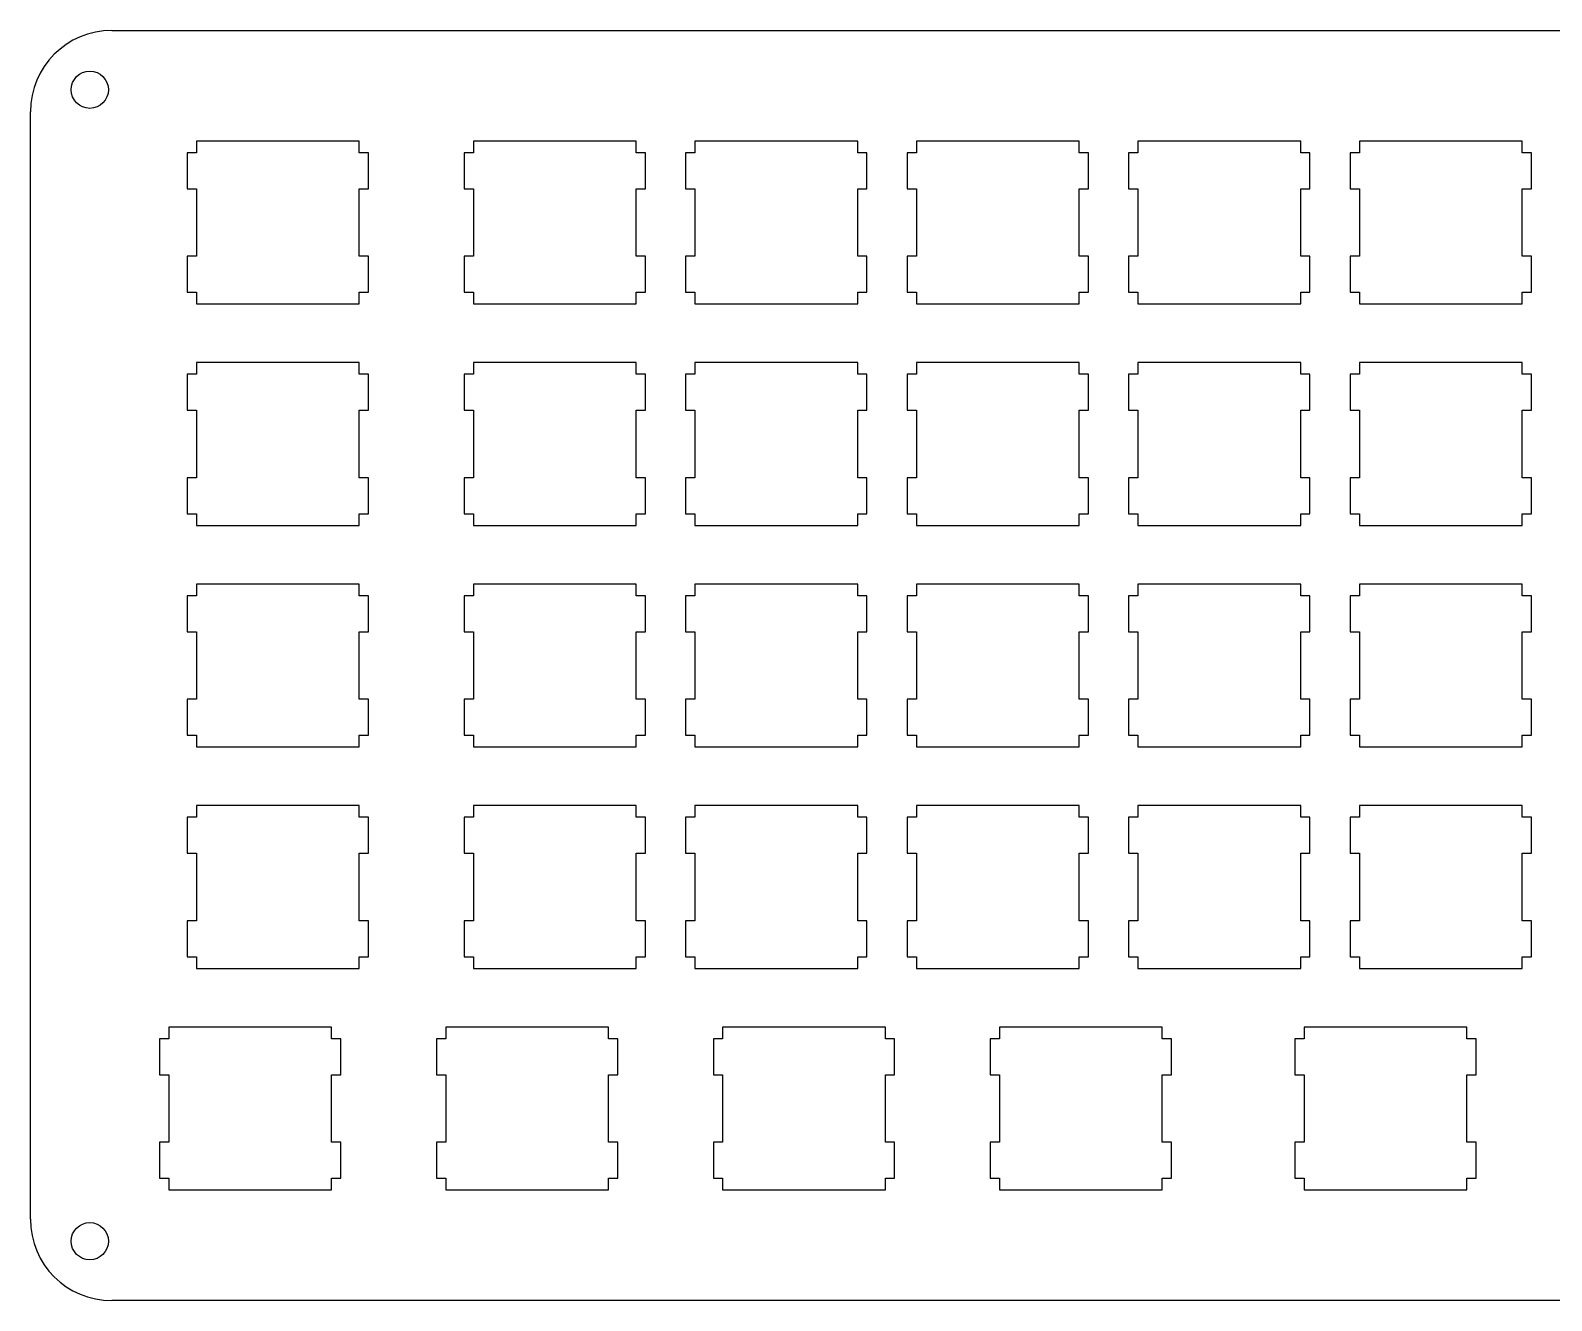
# Model space of a CAD drawing. Header units: millimetres. Extents: x -295 to 5, y 107 to 893.
# Drawn here: x -294.7 to -163.8, y 107.3 to 216.6 of the extents above; entities that cross this region are included whole.
import ezdxf

# ---------------------------------------------------------------- set-up
doc = ezdxf.new("R2010")
doc.units = ezdxf.units.MM
doc.header["$MEASUREMENT"] = 0

msp = doc.modelspace()

# ---------------------------------------------------------------- linework, layer by layer
at = {"linetype": 'Continuous'}
for p, q in [((-287.66, 216.55), (-1.91, 216.55)), ((-294.66, 114.3), (-294.66, 209.55)), ((-1.91, 107.3), (-287.66, 107.3))]:
    msp.add_line(p, q, dxfattribs=at)
at = {"color": 0}
for p, q in [((-266.37, 207.03), (-280.37, 207.03)), ((-280.37, 207.03), (-280.37, 206.03)), ((-266.37, 206.03), (-266.37, 207.03)), ((-242.56, 207.03), (-256.56, 207.03)), ((-256.56, 207.03), (-256.56, 206.03)), ((-242.56, 206.03), (-242.56, 207.03)), ((-223.51, 207.03), (-237.51, 207.03)), ((-237.51, 207.03), (-237.51, 206.03)), ((-223.51, 206.03), (-223.51, 207.03)), ((-204.46, 207.03), (-218.46, 207.03)), ((-218.46, 207.03), (-218.46, 206.03)), ((-204.46, 206.03), (-204.46, 207.03)), ((-185.41, 207.03), (-199.41, 207.03)), ((-199.41, 207.03), (-199.41, 206.03)), ((-185.41, 206.03), (-185.41, 207.03)), ((-166.36, 207.03), (-180.36, 207.03)), ((-180.36, 207.03), (-180.36, 206.03)), ((-166.36, 206.03), (-166.36, 207.03)), ((-280.37, 206.03), (-281.17, 206.03)), ((-281.17, 206.03), (-281.17, 202.93)), ((-265.57, 206.03), (-266.37, 206.03)), ((-265.57, 202.93), (-265.57, 206.03)), ((-256.56, 206.03), (-257.36, 206.03)), ((-257.36, 206.03), (-257.36, 202.93)), ((-241.76, 206.03), (-242.56, 206.03)), ((-241.76, 202.93), (-241.76, 206.03)), ((-237.51, 206.03), (-238.31, 206.03)), ((-238.31, 206.03), (-238.31, 202.93)), ((-222.71, 206.03), (-223.51, 206.03)), ((-222.71, 202.93), (-222.71, 206.03)), ((-218.46, 206.03), (-219.26, 206.03)), ((-219.26, 206.03), (-219.26, 202.93)), ((-203.66, 206.03), (-204.46, 206.03)), ((-203.66, 202.93), (-203.66, 206.03)), ((-199.41, 206.03), (-200.21, 206.03)), ((-200.21, 206.03), (-200.21, 202.93)), ((-184.61, 206.03), (-185.41, 206.03)), ((-184.61, 202.93), (-184.61, 206.03)), ((-180.36, 206.03), (-181.16, 206.03)), ((-181.16, 206.03), (-181.16, 202.93)), ((-165.56, 206.03), (-166.36, 206.03)), ((-165.56, 202.93), (-165.56, 206.03)), ((-281.17, 202.93), (-280.37, 202.93)), ((-280.37, 202.93), (-280.37, 197.13)), ((-266.37, 197.13), (-266.37, 202.93)), ((-266.37, 202.93), (-265.57, 202.93)), ((-257.36, 202.93), (-256.56, 202.93)), ((-256.56, 202.93), (-256.56, 197.13)), ((-242.56, 197.13), (-242.56, 202.93)), ((-242.56, 202.93), (-241.76, 202.93)), ((-238.31, 202.93), (-237.51, 202.93)), ((-237.51, 202.93), (-237.51, 197.13)), ((-223.51, 197.13), (-223.51, 202.93)), ((-223.51, 202.93), (-222.71, 202.93)), ((-219.26, 202.93), (-218.46, 202.93)), ((-218.46, 202.93), (-218.46, 197.13)), ((-204.46, 197.13), (-204.46, 202.93)), ((-204.46, 202.93), (-203.66, 202.93)), ((-200.21, 202.93), (-199.41, 202.93)), ((-199.41, 202.93), (-199.41, 197.13)), ((-185.41, 197.13), (-185.41, 202.93)), ((-185.41, 202.93), (-184.61, 202.93)), ((-181.16, 202.93), (-180.36, 202.93)), ((-180.36, 202.93), (-180.36, 197.13)), ((-166.36, 197.13), (-166.36, 202.93)), ((-166.36, 202.93), (-165.56, 202.93)), ((-280.37, 197.13), (-281.17, 197.13)), ((-281.17, 197.13), (-281.17, 194.03)), ((-265.57, 197.13), (-266.37, 197.13)), ((-265.57, 194.03), (-265.57, 197.13)), ((-256.56, 197.13), (-257.36, 197.13)), ((-257.36, 197.13), (-257.36, 194.03)), ((-241.76, 197.13), (-242.56, 197.13)), ((-241.76, 194.03), (-241.76, 197.13)), ((-237.51, 197.13), (-238.31, 197.13)), ((-238.31, 197.13), (-238.31, 194.03)), ((-222.71, 197.13), (-223.51, 197.13)), ((-222.71, 194.03), (-222.71, 197.13)), ((-218.46, 197.13), (-219.26, 197.13)), ((-219.26, 197.13), (-219.26, 194.03)), ((-203.66, 197.13), (-204.46, 197.13)), ((-203.66, 194.03), (-203.66, 197.13)), ((-199.41, 197.13), (-200.21, 197.13)), ((-200.21, 197.13), (-200.21, 194.03)), ((-184.61, 197.13), (-185.41, 197.13)), ((-184.61, 194.03), (-184.61, 197.13)), ((-180.36, 197.13), (-181.16, 197.13)), ((-181.16, 197.13), (-181.16, 194.03)), ((-165.56, 197.13), (-166.36, 197.13)), ((-165.56, 194.03), (-165.56, 197.13)), ((-281.17, 194.03), (-280.37, 194.03)), ((-280.37, 194.03), (-280.37, 193.03)), ((-266.37, 193.03), (-266.37, 194.03)), ((-266.37, 194.03), (-265.57, 194.03)), ((-257.36, 194.03), (-256.56, 194.03)), ((-256.56, 194.03), (-256.56, 193.03)), ((-242.56, 193.03), (-242.56, 194.03)), ((-242.56, 194.03), (-241.76, 194.03)), ((-238.31, 194.03), (-237.51, 194.03)), ((-237.51, 194.03), (-237.51, 193.03)), ((-223.51, 193.03), (-223.51, 194.03)), ((-223.51, 194.03), (-222.71, 194.03)), ((-219.26, 194.03), (-218.46, 194.03)), ((-218.46, 194.03), (-218.46, 193.03)), ((-204.46, 193.03), (-204.46, 194.03)), ((-204.46, 194.03), (-203.66, 194.03)), ((-200.21, 194.03), (-199.41, 194.03)), ((-199.41, 194.03), (-199.41, 193.03)), ((-185.41, 193.03), (-185.41, 194.03)), ((-185.41, 194.03), (-184.61, 194.03)), ((-181.16, 194.03), (-180.36, 194.03)), ((-180.36, 194.03), (-180.36, 193.03)), ((-166.36, 193.03), (-166.36, 194.03)), ((-166.36, 194.03), (-165.56, 194.03)), ((-280.37, 193.03), (-266.37, 193.03)), ((-256.56, 193.03), (-242.56, 193.03)), ((-237.51, 193.03), (-223.51, 193.03)), ((-218.46, 193.03), (-204.46, 193.03)), ((-199.41, 193.03), (-185.41, 193.03)), ((-180.36, 193.03), (-166.36, 193.03)), ((-266.37, 187.98), (-280.37, 187.98)), ((-280.37, 187.98), (-280.37, 186.98)), ((-266.37, 186.98), (-266.37, 187.98)), ((-242.56, 187.98), (-256.56, 187.98)), ((-256.56, 187.98), (-256.56, 186.98)), ((-242.56, 186.98), (-242.56, 187.98)), ((-223.51, 187.98), (-237.51, 187.98)), ((-237.51, 187.98), (-237.51, 186.98)), ((-223.51, 186.98), (-223.51, 187.98)), ((-204.46, 187.98), (-218.46, 187.98)), ((-218.46, 187.98), (-218.46, 186.98)), ((-204.46, 186.98), (-204.46, 187.98)), ((-185.41, 187.98), (-199.41, 187.98)), ((-199.41, 187.98), (-199.41, 186.98)), ((-185.41, 186.98), (-185.41, 187.98)), ((-166.36, 187.98), (-180.36, 187.98)), ((-180.36, 187.98), (-180.36, 186.98)), ((-166.36, 186.98), (-166.36, 187.98)), ((-280.37, 186.98), (-281.17, 186.98)), ((-281.17, 186.98), (-281.17, 183.88)), ((-265.57, 186.98), (-266.37, 186.98)), ((-265.57, 183.88), (-265.57, 186.98)), ((-256.56, 186.98), (-257.36, 186.98)), ((-257.36, 186.98), (-257.36, 183.88)), ((-241.76, 186.98), (-242.56, 186.98)), ((-241.76, 183.88), (-241.76, 186.98)), ((-237.51, 186.98), (-238.31, 186.98)), ((-238.31, 186.98), (-238.31, 183.88)), ((-222.71, 186.98), (-223.51, 186.98)), ((-222.71, 183.88), (-222.71, 186.98)), ((-218.46, 186.98), (-219.26, 186.98)), ((-219.26, 186.98), (-219.26, 183.88)), ((-203.66, 186.98), (-204.46, 186.98)), ((-203.66, 183.88), (-203.66, 186.98)), ((-199.41, 186.98), (-200.21, 186.98)), ((-200.21, 186.98), (-200.21, 183.88)), ((-184.61, 186.98), (-185.41, 186.98)), ((-184.61, 183.88), (-184.61, 186.98)), ((-180.36, 186.98), (-181.16, 186.98)), ((-181.16, 186.98), (-181.16, 183.88)), ((-165.56, 186.98), (-166.36, 186.98)), ((-165.56, 183.88), (-165.56, 186.98)), ((-281.17, 183.88), (-280.37, 183.88)), ((-280.37, 183.88), (-280.37, 178.08)), ((-266.37, 178.08), (-266.37, 183.88)), ((-266.37, 183.88), (-265.57, 183.88)), ((-257.36, 183.88), (-256.56, 183.88)), ((-256.56, 183.88), (-256.56, 178.08)), ((-242.56, 178.08), (-242.56, 183.88)), ((-242.56, 183.88), (-241.76, 183.88)), ((-238.31, 183.88), (-237.51, 183.88)), ((-237.51, 183.88), (-237.51, 178.08)), ((-223.51, 178.08), (-223.51, 183.88)), ((-223.51, 183.88), (-222.71, 183.88)), ((-219.26, 183.88), (-218.46, 183.88)), ((-218.46, 183.88), (-218.46, 178.08)), ((-204.46, 178.08), (-204.46, 183.88)), ((-204.46, 183.88), (-203.66, 183.88)), ((-200.21, 183.88), (-199.41, 183.88)), ((-199.41, 183.88), (-199.41, 178.08)), ((-185.41, 178.08), (-185.41, 183.88)), ((-185.41, 183.88), (-184.61, 183.88)), ((-181.16, 183.88), (-180.36, 183.88)), ((-180.36, 183.88), (-180.36, 178.08)), ((-166.36, 178.08), (-166.36, 183.88)), ((-166.36, 183.88), (-165.56, 183.88)), ((-280.37, 178.08), (-281.17, 178.08)), ((-281.17, 178.08), (-281.17, 174.98)), ((-265.57, 178.08), (-266.37, 178.08)), ((-265.57, 174.98), (-265.57, 178.08)), ((-256.56, 178.08), (-257.36, 178.08)), ((-257.36, 178.08), (-257.36, 174.98)), ((-241.76, 178.08), (-242.56, 178.08)), ((-241.76, 174.98), (-241.76, 178.08)), ((-237.51, 178.08), (-238.31, 178.08)), ((-238.31, 178.08), (-238.31, 174.98)), ((-222.71, 178.08), (-223.51, 178.08)), ((-222.71, 174.98), (-222.71, 178.08)), ((-218.46, 178.08), (-219.26, 178.08)), ((-219.26, 178.08), (-219.26, 174.98)), ((-203.66, 178.08), (-204.46, 178.08)), ((-203.66, 174.98), (-203.66, 178.08)), ((-199.41, 178.08), (-200.21, 178.08)), ((-200.21, 178.08), (-200.21, 174.98)), ((-184.61, 178.08), (-185.41, 178.08)), ((-184.61, 174.98), (-184.61, 178.08)), ((-180.36, 178.08), (-181.16, 178.08)), ((-181.16, 178.08), (-181.16, 174.98)), ((-165.56, 178.08), (-166.36, 178.08)), ((-165.56, 174.98), (-165.56, 178.08)), ((-281.17, 174.98), (-280.37, 174.98)), ((-280.37, 174.98), (-280.37, 173.98)), ((-266.37, 173.98), (-266.37, 174.98)), ((-266.37, 174.98), (-265.57, 174.98)), ((-257.36, 174.98), (-256.56, 174.98)), ((-256.56, 174.98), (-256.56, 173.98)), ((-242.56, 173.98), (-242.56, 174.98)), ((-242.56, 174.98), (-241.76, 174.98)), ((-238.31, 174.98), (-237.51, 174.98)), ((-237.51, 174.98), (-237.51, 173.98)), ((-223.51, 173.98), (-223.51, 174.98)), ((-223.51, 174.98), (-222.71, 174.98)), ((-219.26, 174.98), (-218.46, 174.98)), ((-218.46, 174.98), (-218.46, 173.98)), ((-204.46, 173.98), (-204.46, 174.98)), ((-204.46, 174.98), (-203.66, 174.98)), ((-200.21, 174.98), (-199.41, 174.98)), ((-199.41, 174.98), (-199.41, 173.98)), ((-185.41, 173.98), (-185.41, 174.98)), ((-185.41, 174.98), (-184.61, 174.98)), ((-181.16, 174.98), (-180.36, 174.98)), ((-180.36, 174.98), (-180.36, 173.98)), ((-166.36, 173.98), (-166.36, 174.98)), ((-166.36, 174.98), (-165.56, 174.98)), ((-280.37, 173.98), (-266.37, 173.98)), ((-256.56, 173.98), (-242.56, 173.98)), ((-237.51, 173.98), (-223.51, 173.98)), ((-218.46, 173.98), (-204.46, 173.98)), ((-199.41, 173.98), (-185.41, 173.98)), ((-180.36, 173.98), (-166.36, 173.98)), ((-266.37, 168.93), (-280.37, 168.93)), ((-280.37, 168.93), (-280.37, 167.93)), ((-266.37, 167.93), (-266.37, 168.93)), ((-242.56, 168.93), (-256.56, 168.93)), ((-256.56, 168.93), (-256.56, 167.93)), ((-242.56, 167.93), (-242.56, 168.93)), ((-223.51, 168.93), (-237.51, 168.93)), ((-237.51, 168.93), (-237.51, 167.93)), ((-223.51, 167.93), (-223.51, 168.93)), ((-204.46, 168.93), (-218.46, 168.93)), ((-218.46, 168.93), (-218.46, 167.93)), ((-204.46, 167.93), (-204.46, 168.93)), ((-185.41, 168.93), (-199.41, 168.93)), ((-199.41, 168.93), (-199.41, 167.93)), ((-185.41, 167.93), (-185.41, 168.93)), ((-166.36, 168.93), (-180.36, 168.93)), ((-180.36, 168.93), (-180.36, 167.93)), ((-166.36, 167.93), (-166.36, 168.93)), ((-280.37, 167.93), (-281.17, 167.93)), ((-281.17, 167.93), (-281.17, 164.83)), ((-265.57, 167.93), (-266.37, 167.93)), ((-265.57, 164.83), (-265.57, 167.93)), ((-256.56, 167.93), (-257.36, 167.93)), ((-257.36, 167.93), (-257.36, 164.83)), ((-241.76, 167.93), (-242.56, 167.93)), ((-241.76, 164.83), (-241.76, 167.93)), ((-237.51, 167.93), (-238.31, 167.93)), ((-238.31, 167.93), (-238.31, 164.83)), ((-222.71, 167.93), (-223.51, 167.93)), ((-222.71, 164.83), (-222.71, 167.93)), ((-218.46, 167.93), (-219.26, 167.93)), ((-219.26, 167.93), (-219.26, 164.83)), ((-203.66, 167.93), (-204.46, 167.93)), ((-203.66, 164.83), (-203.66, 167.93)), ((-199.41, 167.93), (-200.21, 167.93)), ((-200.21, 167.93), (-200.21, 164.83)), ((-184.61, 167.93), (-185.41, 167.93)), ((-184.61, 164.83), (-184.61, 167.93)), ((-180.36, 167.93), (-181.16, 167.93)), ((-181.16, 167.93), (-181.16, 164.83)), ((-165.56, 167.93), (-166.36, 167.93)), ((-165.56, 164.83), (-165.56, 167.93)), ((-281.17, 164.83), (-280.37, 164.83)), ((-280.37, 164.83), (-280.37, 159.03)), ((-266.37, 159.03), (-266.37, 164.83)), ((-266.37, 164.83), (-265.57, 164.83)), ((-257.36, 164.83), (-256.56, 164.83)), ((-256.56, 164.83), (-256.56, 159.03)), ((-242.56, 159.03), (-242.56, 164.83)), ((-242.56, 164.83), (-241.76, 164.83)), ((-238.31, 164.83), (-237.51, 164.83)), ((-237.51, 164.83), (-237.51, 159.03)), ((-223.51, 159.03), (-223.51, 164.83)), ((-223.51, 164.83), (-222.71, 164.83)), ((-219.26, 164.83), (-218.46, 164.83)), ((-218.46, 164.83), (-218.46, 159.03)), ((-204.46, 159.03), (-204.46, 164.83)), ((-204.46, 164.83), (-203.66, 164.83)), ((-200.21, 164.83), (-199.41, 164.83)), ((-199.41, 164.83), (-199.41, 159.03)), ((-185.41, 159.03), (-185.41, 164.83)), ((-185.41, 164.83), (-184.61, 164.83)), ((-181.16, 164.83), (-180.36, 164.83)), ((-180.36, 164.83), (-180.36, 159.03)), ((-166.36, 159.03), (-166.36, 164.83)), ((-166.36, 164.83), (-165.56, 164.83)), ((-280.37, 159.03), (-281.17, 159.03)), ((-281.17, 159.03), (-281.17, 155.93)), ((-265.57, 159.03), (-266.37, 159.03)), ((-265.57, 155.93), (-265.57, 159.03)), ((-256.56, 159.03), (-257.36, 159.03)), ((-257.36, 159.03), (-257.36, 155.93)), ((-241.76, 159.03), (-242.56, 159.03)), ((-241.76, 155.93), (-241.76, 159.03)), ((-237.51, 159.03), (-238.31, 159.03)), ((-238.31, 159.03), (-238.31, 155.93)), ((-222.71, 159.03), (-223.51, 159.03)), ((-222.71, 155.93), (-222.71, 159.03)), ((-218.46, 159.03), (-219.26, 159.03)), ((-219.26, 159.03), (-219.26, 155.93)), ((-203.66, 159.03), (-204.46, 159.03)), ((-203.66, 155.93), (-203.66, 159.03)), ((-199.41, 159.03), (-200.21, 159.03)), ((-200.21, 159.03), (-200.21, 155.93)), ((-184.61, 159.03), (-185.41, 159.03)), ((-184.61, 155.93), (-184.61, 159.03)), ((-180.36, 159.03), (-181.16, 159.03)), ((-181.16, 159.03), (-181.16, 155.93)), ((-165.56, 159.03), (-166.36, 159.03)), ((-165.56, 155.93), (-165.56, 159.03)), ((-281.17, 155.93), (-280.37, 155.93)), ((-280.37, 155.93), (-280.37, 154.93)), ((-266.37, 154.93), (-266.37, 155.93)), ((-266.37, 155.93), (-265.57, 155.93)), ((-257.36, 155.93), (-256.56, 155.93)), ((-256.56, 155.93), (-256.56, 154.93)), ((-242.56, 154.93), (-242.56, 155.93)), ((-242.56, 155.93), (-241.76, 155.93)), ((-238.31, 155.93), (-237.51, 155.93)), ((-237.51, 155.93), (-237.51, 154.93)), ((-223.51, 154.93), (-223.51, 155.93)), ((-223.51, 155.93), (-222.71, 155.93)), ((-219.26, 155.93), (-218.46, 155.93)), ((-218.46, 155.93), (-218.46, 154.93)), ((-204.46, 154.93), (-204.46, 155.93)), ((-204.46, 155.93), (-203.66, 155.93)), ((-200.21, 155.93), (-199.41, 155.93)), ((-199.41, 155.93), (-199.41, 154.93)), ((-185.41, 154.93), (-185.41, 155.93)), ((-185.41, 155.93), (-184.61, 155.93)), ((-181.16, 155.93), (-180.36, 155.93)), ((-180.36, 155.93), (-180.36, 154.93)), ((-166.36, 154.93), (-166.36, 155.93)), ((-166.36, 155.93), (-165.56, 155.93)), ((-280.37, 154.93), (-266.37, 154.93)), ((-256.56, 154.93), (-242.56, 154.93)), ((-237.51, 154.93), (-223.51, 154.93)), ((-218.46, 154.93), (-204.46, 154.93)), ((-199.41, 154.93), (-185.41, 154.93)), ((-180.36, 154.93), (-166.36, 154.93)), ((-266.37, 149.88), (-280.37, 149.88)), ((-280.37, 149.88), (-280.37, 148.88)), ((-266.37, 148.88), (-266.37, 149.88)), ((-242.56, 149.88), (-256.56, 149.88)), ((-256.56, 149.88), (-256.56, 148.88)), ((-242.56, 148.88), (-242.56, 149.88)), ((-223.51, 149.88), (-237.51, 149.88)), ((-237.51, 149.88), (-237.51, 148.88)), ((-223.51, 148.88), (-223.51, 149.88)), ((-204.46, 149.88), (-218.46, 149.88)), ((-218.46, 149.88), (-218.46, 148.88)), ((-204.46, 148.88), (-204.46, 149.88)), ((-185.41, 149.88), (-199.41, 149.88)), ((-199.41, 149.88), (-199.41, 148.88)), ((-185.41, 148.88), (-185.41, 149.88)), ((-166.36, 149.88), (-180.36, 149.88)), ((-180.36, 149.88), (-180.36, 148.88)), ((-166.36, 148.88), (-166.36, 149.88)), ((-280.37, 148.88), (-281.17, 148.88)), ((-281.17, 148.88), (-281.17, 145.78)), ((-265.57, 148.88), (-266.37, 148.88)), ((-265.57, 145.78), (-265.57, 148.88)), ((-256.56, 148.88), (-257.36, 148.88)), ((-257.36, 148.88), (-257.36, 145.78)), ((-241.76, 148.88), (-242.56, 148.88)), ((-241.76, 145.78), (-241.76, 148.88)), ((-237.51, 148.88), (-238.31, 148.88)), ((-238.31, 148.88), (-238.31, 145.78)), ((-222.71, 148.88), (-223.51, 148.88)), ((-222.71, 145.78), (-222.71, 148.88)), ((-218.46, 148.88), (-219.26, 148.88)), ((-219.26, 148.88), (-219.26, 145.78)), ((-203.66, 148.88), (-204.46, 148.88)), ((-203.66, 145.78), (-203.66, 148.88)), ((-199.41, 148.88), (-200.21, 148.88)), ((-200.21, 148.88), (-200.21, 145.78)), ((-184.61, 148.88), (-185.41, 148.88)), ((-184.61, 145.78), (-184.61, 148.88)), ((-180.36, 148.88), (-181.16, 148.88)), ((-181.16, 148.88), (-181.16, 145.78)), ((-165.56, 148.88), (-166.36, 148.88)), ((-165.56, 145.78), (-165.56, 148.88)), ((-281.17, 145.78), (-280.37, 145.78)), ((-280.37, 145.78), (-280.37, 139.98)), ((-266.37, 139.98), (-266.37, 145.78)), ((-266.37, 145.78), (-265.57, 145.78)), ((-257.36, 145.78), (-256.56, 145.78)), ((-256.56, 145.78), (-256.56, 139.98)), ((-242.56, 139.98), (-242.56, 145.78)), ((-242.56, 145.78), (-241.76, 145.78)), ((-238.31, 145.78), (-237.51, 145.78)), ((-237.51, 145.78), (-237.51, 139.98)), ((-223.51, 139.98), (-223.51, 145.78)), ((-223.51, 145.78), (-222.71, 145.78)), ((-219.26, 145.78), (-218.46, 145.78)), ((-218.46, 145.78), (-218.46, 139.98)), ((-204.46, 139.98), (-204.46, 145.78)), ((-204.46, 145.78), (-203.66, 145.78)), ((-200.21, 145.78), (-199.41, 145.78)), ((-199.41, 145.78), (-199.41, 139.98)), ((-185.41, 139.98), (-185.41, 145.78)), ((-185.41, 145.78), (-184.61, 145.78)), ((-181.16, 145.78), (-180.36, 145.78)), ((-180.36, 145.78), (-180.36, 139.98)), ((-166.36, 139.98), (-166.36, 145.78)), ((-166.36, 145.78), (-165.56, 145.78)), ((-280.37, 139.98), (-281.17, 139.98)), ((-281.17, 139.98), (-281.17, 136.88)), ((-265.57, 139.98), (-266.37, 139.98)), ((-265.57, 136.88), (-265.57, 139.98)), ((-256.56, 139.98), (-257.36, 139.98)), ((-257.36, 139.98), (-257.36, 136.88)), ((-241.76, 139.98), (-242.56, 139.98)), ((-241.76, 136.88), (-241.76, 139.98)), ((-237.51, 139.98), (-238.31, 139.98)), ((-238.31, 139.98), (-238.31, 136.88)), ((-222.71, 139.98), (-223.51, 139.98)), ((-222.71, 136.88), (-222.71, 139.98)), ((-218.46, 139.98), (-219.26, 139.98)), ((-219.26, 139.98), (-219.26, 136.88)), ((-203.66, 139.98), (-204.46, 139.98)), ((-203.66, 136.88), (-203.66, 139.98)), ((-199.41, 139.98), (-200.21, 139.98)), ((-200.21, 139.98), (-200.21, 136.88)), ((-184.61, 139.98), (-185.41, 139.98)), ((-184.61, 136.88), (-184.61, 139.98)), ((-180.36, 139.98), (-181.16, 139.98)), ((-181.16, 139.98), (-181.16, 136.88)), ((-165.56, 139.98), (-166.36, 139.98)), ((-165.56, 136.88), (-165.56, 139.98)), ((-281.17, 136.88), (-280.37, 136.88)), ((-280.37, 136.88), (-280.37, 135.88)), ((-266.37, 135.88), (-266.37, 136.88)), ((-266.37, 136.88), (-265.57, 136.88)), ((-257.36, 136.88), (-256.56, 136.88)), ((-256.56, 136.88), (-256.56, 135.88)), ((-242.56, 135.88), (-242.56, 136.88)), ((-242.56, 136.88), (-241.76, 136.88)), ((-238.31, 136.88), (-237.51, 136.88)), ((-237.51, 136.88), (-237.51, 135.88)), ((-223.51, 135.88), (-223.51, 136.88)), ((-223.51, 136.88), (-222.71, 136.88)), ((-219.26, 136.88), (-218.46, 136.88)), ((-218.46, 136.88), (-218.46, 135.88)), ((-204.46, 135.88), (-204.46, 136.88)), ((-204.46, 136.88), (-203.66, 136.88)), ((-200.21, 136.88), (-199.41, 136.88)), ((-199.41, 136.88), (-199.41, 135.88)), ((-185.41, 135.88), (-185.41, 136.88)), ((-185.41, 136.88), (-184.61, 136.88)), ((-181.16, 136.88), (-180.36, 136.88)), ((-180.36, 136.88), (-180.36, 135.88)), ((-166.36, 135.88), (-166.36, 136.88)), ((-166.36, 136.88), (-165.56, 136.88)), ((-280.37, 135.88), (-266.37, 135.88)), ((-256.56, 135.88), (-242.56, 135.88)), ((-237.51, 135.88), (-223.51, 135.88)), ((-218.46, 135.88), (-204.46, 135.88)), ((-199.41, 135.88), (-185.41, 135.88)), ((-180.36, 135.88), (-166.36, 135.88)), ((-268.75, 130.83), (-282.75, 130.83)), ((-282.75, 130.83), (-282.75, 129.83)), ((-268.75, 129.83), (-268.75, 130.83)), ((-244.94, 130.83), (-258.94, 130.83)), ((-258.94, 130.83), (-258.94, 129.83)), ((-244.94, 129.83), (-244.94, 130.83)), ((-221.13, 130.83), (-235.13, 130.83)), ((-235.13, 130.83), (-235.13, 129.83)), ((-221.13, 129.83), (-221.13, 130.83)), ((-197.31, 130.83), (-211.31, 130.83)), ((-211.31, 130.83), (-211.31, 129.83)), ((-197.31, 129.83), (-197.31, 130.83)), ((-171.12, 130.83), (-185.12, 130.83)), ((-185.12, 130.83), (-185.12, 129.83)), ((-171.12, 129.83), (-171.12, 130.83)), ((-282.75, 129.83), (-283.55, 129.83)), ((-283.55, 129.83), (-283.55, 126.73)), ((-267.95, 129.83), (-268.75, 129.83)), ((-267.95, 126.73), (-267.95, 129.83)), ((-258.94, 129.83), (-259.74, 129.83)), ((-259.74, 129.83), (-259.74, 126.73)), ((-244.14, 129.83), (-244.94, 129.83)), ((-244.14, 126.73), (-244.14, 129.83)), ((-235.13, 129.83), (-235.92, 129.83)), ((-235.92, 129.83), (-235.92, 126.73)), ((-220.33, 129.83), (-221.13, 129.83)), ((-220.33, 126.73), (-220.33, 129.83)), ((-211.31, 129.83), (-212.11, 129.83)), ((-212.11, 129.83), (-212.11, 126.73)), ((-196.51, 129.83), (-197.31, 129.83)), ((-196.51, 126.73), (-196.51, 129.83)), ((-185.12, 129.83), (-185.92, 129.83)), ((-185.92, 129.83), (-185.92, 126.73)), ((-170.32, 129.83), (-171.12, 129.83)), ((-170.32, 126.73), (-170.32, 129.83)), ((-283.55, 126.73), (-282.75, 126.73)), ((-282.75, 126.73), (-282.75, 120.93)), ((-268.75, 120.93), (-268.75, 126.73)), ((-268.75, 126.73), (-267.95, 126.73)), ((-259.74, 126.73), (-258.94, 126.73)), ((-258.94, 126.73), (-258.94, 120.93)), ((-244.94, 120.93), (-244.94, 126.73)), ((-244.94, 126.73), (-244.14, 126.73)), ((-235.92, 126.73), (-235.13, 126.73)), ((-235.13, 126.73), (-235.13, 120.93)), ((-221.13, 120.93), (-221.13, 126.73)), ((-221.13, 126.73), (-220.33, 126.73)), ((-212.11, 126.73), (-211.31, 126.73)), ((-211.31, 126.73), (-211.31, 120.93)), ((-197.31, 120.93), (-197.31, 126.73)), ((-197.31, 126.73), (-196.51, 126.73)), ((-185.92, 126.73), (-185.12, 126.73)), ((-185.12, 126.73), (-185.12, 120.93)), ((-171.12, 120.93), (-171.12, 126.73)), ((-171.12, 126.73), (-170.32, 126.73)), ((-282.75, 120.93), (-283.55, 120.93)), ((-283.55, 120.93), (-283.55, 117.83)), ((-267.95, 120.93), (-268.75, 120.93)), ((-267.95, 117.83), (-267.95, 120.93)), ((-258.94, 120.93), (-259.74, 120.93)), ((-259.74, 120.93), (-259.74, 117.83)), ((-244.14, 120.93), (-244.94, 120.93)), ((-244.14, 117.83), (-244.14, 120.93)), ((-235.13, 120.93), (-235.92, 120.93)), ((-235.92, 120.93), (-235.92, 117.83)), ((-220.33, 120.93), (-221.13, 120.93)), ((-220.33, 117.83), (-220.33, 120.93)), ((-211.31, 120.93), (-212.11, 120.93)), ((-212.11, 120.93), (-212.11, 117.83)), ((-196.51, 120.93), (-197.31, 120.93)), ((-196.51, 117.83), (-196.51, 120.93)), ((-185.12, 120.93), (-185.92, 120.93)), ((-185.92, 120.93), (-185.92, 117.83)), ((-170.32, 120.93), (-171.12, 120.93)), ((-170.32, 117.83), (-170.32, 120.93)), ((-283.55, 117.83), (-282.75, 117.83)), ((-282.75, 117.83), (-282.75, 116.83)), ((-268.75, 116.83), (-268.75, 117.83)), ((-268.75, 117.83), (-267.95, 117.83)), ((-259.74, 117.83), (-258.94, 117.83)), ((-258.94, 117.83), (-258.94, 116.83)), ((-244.94, 116.83), (-244.94, 117.83)), ((-244.94, 117.83), (-244.14, 117.83)), ((-235.92, 117.83), (-235.13, 117.83)), ((-235.13, 117.83), (-235.13, 116.83)), ((-221.13, 116.83), (-221.13, 117.83)), ((-221.13, 117.83), (-220.33, 117.83)), ((-212.11, 117.83), (-211.31, 117.83)), ((-211.31, 117.83), (-211.31, 116.83)), ((-197.31, 116.83), (-197.31, 117.83)), ((-197.31, 117.83), (-196.51, 117.83)), ((-185.92, 117.83), (-185.12, 117.83)), ((-185.12, 117.83), (-185.12, 116.83)), ((-171.12, 116.83), (-171.12, 117.83)), ((-171.12, 117.83), (-170.32, 117.83)), ((-282.75, 116.83), (-268.75, 116.83)), ((-258.94, 116.83), (-244.94, 116.83)), ((-235.13, 116.83), (-221.13, 116.83)), ((-211.31, 116.83), (-197.31, 116.83)), ((-185.12, 116.83), (-171.12, 116.83))]:
    msp.add_line(p, q, dxfattribs=at)
at = {"linetype": 'Continuous'}
for centre in [(-289.55, 211.45), (-289.55, 112.41)]:
    msp.add_circle(centre, 1.6, dxfattribs=at)
for centre, start, end in [((-287.66, 209.55), 90, 180), ((-287.66, 114.3), 180, 270)]:
    msp.add_arc(centre, 7, start, end, dxfattribs=at)

doc.saveas('drawing.dxf')
